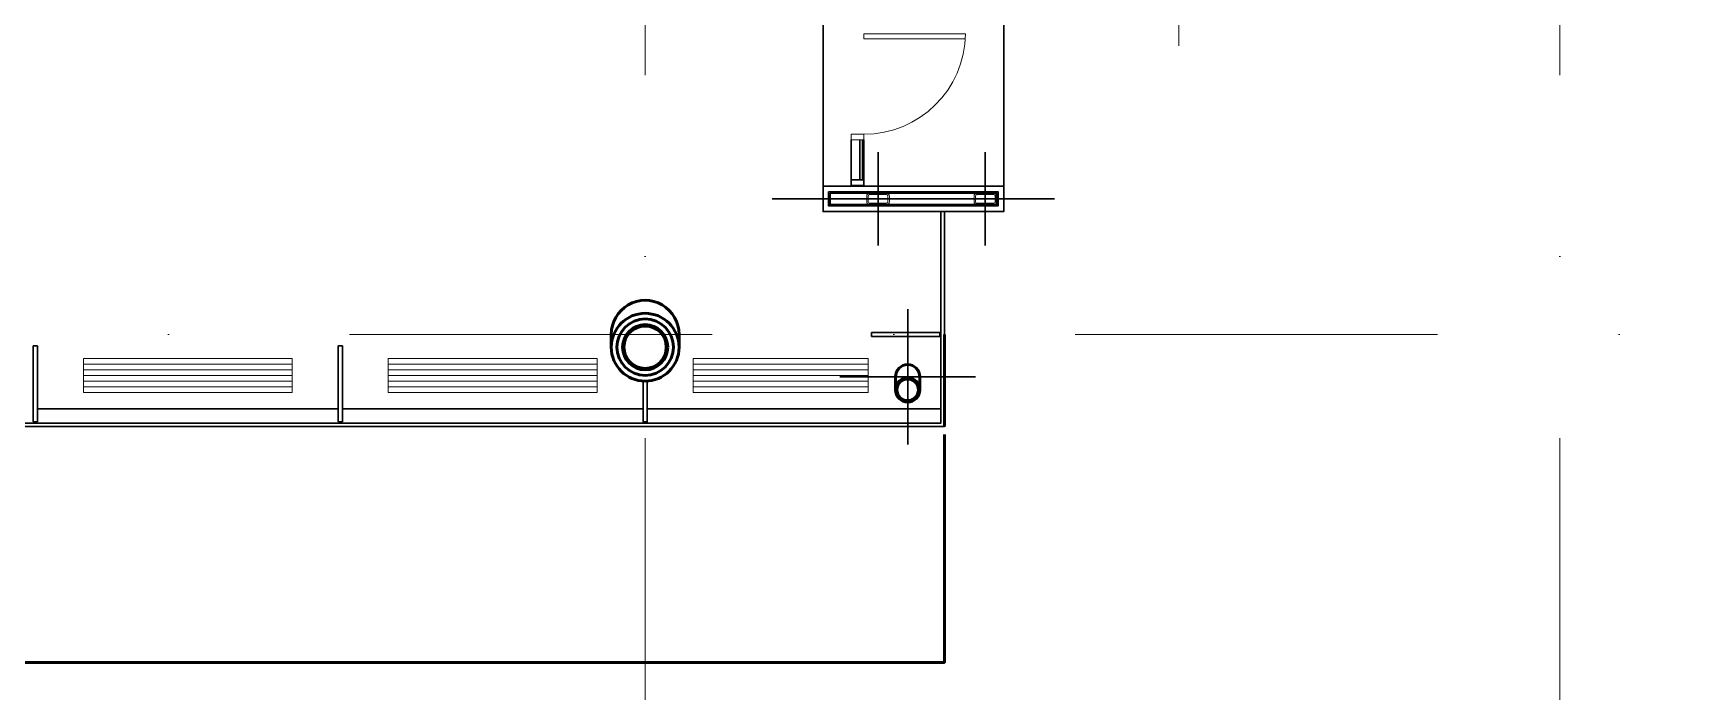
# Model space of a CAD drawing. Header units: inches. Extents: x -399 to 3145, y -842 to 1753.
# Drawn here: x 2051 to 2641, y -450 to -217 of the extents above; entities that cross this region are included whole.
import ezdxf

# ---------------------------------------------------------------- set-up
doc = ezdxf.new("R2010")
doc.units = ezdxf.units.IN
doc.header["$MEASUREMENT"] = 0
doc.linetypes.add('IMPORT-DGN Style 4 _2_', pattern=[256.963558, 128.401528, -64.200764, 0.160502, -64.200764])
for name, color, linetype, lineweight in [('Level 10', 7, 'Continuous', 9), ('Level 16', 7, 'Continuous', 9), ('Level 25', 7, 'Continuous', 9), ('Level 28', 7, 'Continuous', 9), ('Level 57', 7, 'Continuous', 9)]:
    doc.layers.add(name, color=color, linetype=linetype, lineweight=lineweight)

# ---------------------------------------------------------------- blocks, each defined once
blk = doc.blocks.new('1st-Floor-WCB_dwg_051201-825245-Level 1')
at = {"layer": 'Level 16', "flags": 128}
for points in [[(-12.192, 18.288), (-12.192, 9.144), (-12.192, 0), (-12.192, -9.144), (-12.192, -18.288)], [(-9.144, 18.288), (-9.144, 9.144), (-9.144, 0), (-9.144, -9.144), (-9.144, -18.288)], [(6.096, 24.384), (3.048, 24.384), (0, 24.384), (-3.048, 24.384), (-6.096, 24.384)], [(6.096, 21.336), (3.048, 21.336), (0, 21.336), (-3.048, 21.336), (-6.096, 21.336)], [(9.144, -18.288), (9.144, -9.144), (9.144, 0), (9.144, 9.144), (9.144, 18.288)], [(12.192, -18.288), (12.192, -9.144), (12.192, 0), (12.192, 9.144), (12.192, 18.288)], [(-6.096, -21.336), (-3.048, -21.336), (0, -21.336), (3.048, -21.336), (6.096, -21.336)], [(-6.096, -24.384), (-3.048, -24.384), (0, -24.384), (3.048, -24.384), (6.096, -24.384)]]:
    blk.add_lwpolyline(points, dxfattribs=at)
at = {"layer": 'Level 16'}
for centre, radius, start, end in [((-6.096, 18.288), 6.096, 90, 180), ((-6.096, 18.288), 3.048, 90, 180), ((6.096, 18.288), 6.096, 0, 90), ((6.096, 18.288), 3.048, 360, 90), ((-6.096, -18.288), 6.096, 180, 270), ((-6.096, -18.288), 3.048, 180, 270), ((6.096, -18.288), 3.048, 270, 0), ((6.096, -18.288), 6.096, 270, 360)]:
    blk.add_arc(centre, radius, start, end, dxfattribs=at)

msp = doc.modelspace()

# ---------------------------------------------------------------- linework, layer by layer
at = {"layer": 'Level 10', "color": 40, "linetype": 'IMPORT-DGN Style 4 _2_'}
for p, q in [((2268.07, 1695), (2268.07, -842)), ((2592.07, 1695), (2592.07, -842)), ((3062.67, -324), (815.25, -324))]:
    msp.add_line(p, q, dxfattribs=at)
at = {"layer": 'Level 16', "color": 50, "lineweight": 30}
for p, q in [((2341.07, -255.11), (2341.07, -269.24)), ((2344.07, -255.11), (2344.07, -269.24)), ((2345.07, -255.11), (2345.07, -269.24)), ((2345.57, -255.11), (2345.57, -269.24)), ((2350.57, -259.49), (2350.57, -292.49)), ((2388.57, -259.49), (2388.57, -292.49)), ((2341.07, -269.24), (2341.07, -271.24)), ((2341.07, -269.24), (2345.57, -269.24)), ((2345.57, -271.24), (2345.57, -269.24)), ((2313.07, -275.99), (2413.07, -275.99)), ((2331.07, -271.49), (2395.07, -271.49)), ((2341.07, -271.24), (2345.57, -271.24)), ((2361.07, -315), (2361.07, -363)), ((2348.25, -324.75), (2348.25, -323.25)), ((2348.25, -323.25), (2372.43, -323.25)), ((2372.43, -324.75), (2372.43, -323.25)), ((2051.32, -328), (2051.32, -354.99)), ((2051.32, -328), (2052.82, -328)), ((2052.82, -354.99), (2052.82, -328)), ((2159.32, -328), (2159.32, -354.99)), ((2159.32, -328), (2160.82, -328)), ((2160.82, -354.99), (2160.82, -328)), ((2348.25, -324.75), (2372.43, -324.75)), ((2385.07, -339), (2337.07, -339)), ((2052.82, -350.32), (2159.32, -350.32)), ((2160.82, -350.32), (2267.32, -350.32)), ((2268.82, -350.32), (2372.82, -350.32)), ((2051.32, -354.99), (2052.82, -354.99)), ((2159.32, -354.99), (2160.82, -354.99))]:
    msp.add_line(p, q, dxfattribs=at)
at = {"layer": 'Level 16', "color": 50, "lineweight": 30, "flags": 128}
for points in [[(2395.07, -120.31), (2395.07, -52.49), (2395.07, -43.49), (2331.07, -43.49), (2331.07, -52.49), (2331.07, -271.49), (2331.07, -280.49), (2395.07, -280.49), (2395.07, -271.49), (2395.07, -203.66)], [(1252.57, -356.63), (2374.07, -356.63), (2374.07, -280.49)], [(1252.57, -355.38), (2372.82, -355.38), (2372.82, -280.49)], [(2267.32, -340.49), (2267.32, -354.99), (2268.82, -354.99), (2268.82, -340.49)]]:
    msp.add_lwpolyline(points, dxfattribs=at)
for points in [[(2333.07, -273.49), (2333.07, -278.49), (2393.07, -278.49), (2393.07, -273.49)], [(2333.57, -273.99), (2333.57, -277.99), (2392.57, -277.99), (2392.57, -273.99)]]:
    msp.add_lwpolyline(points, close=True, dxfattribs=at)
at = {"layer": 'Level 25', "color": 2, "lineweight": 13}
for p, q in [((2457.07, -108.43), (2457.07, -221.86)), ((2341.07, -253.11), (2341.07, -255.11)), ((2341.07, -253.11), (2345.57, -253.11)), ((2345.57, -255.11), (2345.57, -253.11)), ((2341.07, -255.11), (2345.57, -255.11))]:
    msp.add_line(p, q, dxfattribs=at)
at = {"layer": 'Level 25', "color": 2, "lineweight": 13, "flags": 128}
msp.add_lwpolyline([(2381.57, -217.61), (2345.57, -217.61), (2345.57, -219.36), (2381.53, -219.36)], dxfattribs=at)
at = {"layer": 'Level 25', "color": 2, "lineweight": 13}
msp.add_arc((2345.57, -217.11), 36, 270, 359.2042, dxfattribs=at)
at = {"layer": 'Level 28', "color": 3, "lineweight": 50}
for p, q in [((2256.07, -323.91), (2256.07, -328.51)), ((2280.07, -323.91), (2280.07, -328.51)), ((2374.07, -324), (2374.07, -356.63)), ((2356.76, -339), (2356.76, -343.6)), ((2365.38, -339), (2365.38, -343.6))]:
    msp.add_line(p, q, dxfattribs=at)
at = {"layer": 'Level 28', "color": 3, "lineweight": 50, "flags": 128}
msp.add_lwpolyline([(2374.07, -359.37), (2374.07, -440.09), (1196.6, -440.09)], dxfattribs=at)
at = {"layer": 'Level 28', "color": 3, "lineweight": 50}
for centre, radius in [((2268.07, -328.51), 12), ((2268.07, -328.51), 10), ((2268.07, -328.51), 8), ((2268.07, -328.51), 7.5), ((2361.07, -343.6), 4.31), ((2361.07, -343.6), 3.81)]:
    msp.add_circle(centre, radius, dxfattribs=at)
for centre, radius, start, end in [((2268.07, -323.91), 12, 359.56441, 180.43559), ((2361.07, -339), 4.31, 0, 180)]:
    msp.add_arc(centre, radius, start, end, dxfattribs=at)
at = {"layer": 'Level 57', "color": 2, "lineweight": 13}
for p, q in [((2069.07, -344.5), (2069.07, -332.5)), ((2069.07, -332.5), (2143.07, -332.5)), ((2143.07, -334.5), (2069.07, -334.5)), ((2143.07, -344.5), (2143.07, -332.5)), ((2251.07, -332.5), (2177.07, -332.5)), ((2177.07, -332.5), (2177.07, -344.5)), ((2177.07, -334.5), (2251.07, -334.5)), ((2251.07, -344.5), (2251.07, -332.5)), ((2285.07, -344.5), (2285.07, -332.5)), ((2285.07, -332.5), (2347.07, -332.5)), ((2347.07, -334.5), (2285.07, -334.5)), ((2347.07, -344.5), (2347.07, -332.5)), ((2143.07, -336.5), (2069.07, -336.5)), ((2143.07, -338.5), (2069.07, -338.5)), ((2143.07, -340.5), (2069.07, -340.5)), ((2177.07, -336.5), (2251.07, -336.5)), ((2177.07, -338.5), (2251.07, -338.5)), ((2177.07, -340.5), (2251.07, -340.5)), ((2347.07, -336.5), (2285.07, -336.5)), ((2347.07, -338.5), (2285.07, -338.5)), ((2347.07, -340.5), (2285.07, -340.5)), ((2143.07, -342.5), (2069.07, -342.5)), ((2069.07, -344.5), (2143.07, -344.5)), ((2177.07, -342.5), (2251.07, -342.5)), ((2251.07, -344.5), (2177.07, -344.5)), ((2347.07, -342.5), (2285.07, -342.5)), ((2285.07, -344.5), (2347.07, -344.5))]:
    msp.add_line(p, q, dxfattribs=at)

# ---------------------------------------------------------------- block references
at = {"xscale": 0.1640419947506442, "yscale": 0.1640419947506442, "zscale": 0.1640419947506442, "rotation": 89.99999999999999}
for p in [(2350.57, -275.99), (2388.57, -275.99)]:
    msp.add_blockref('1st-Floor-WCB_dwg_051201-825245-Level 1', p, dxfattribs=at)

doc.saveas('drawing.dxf')
